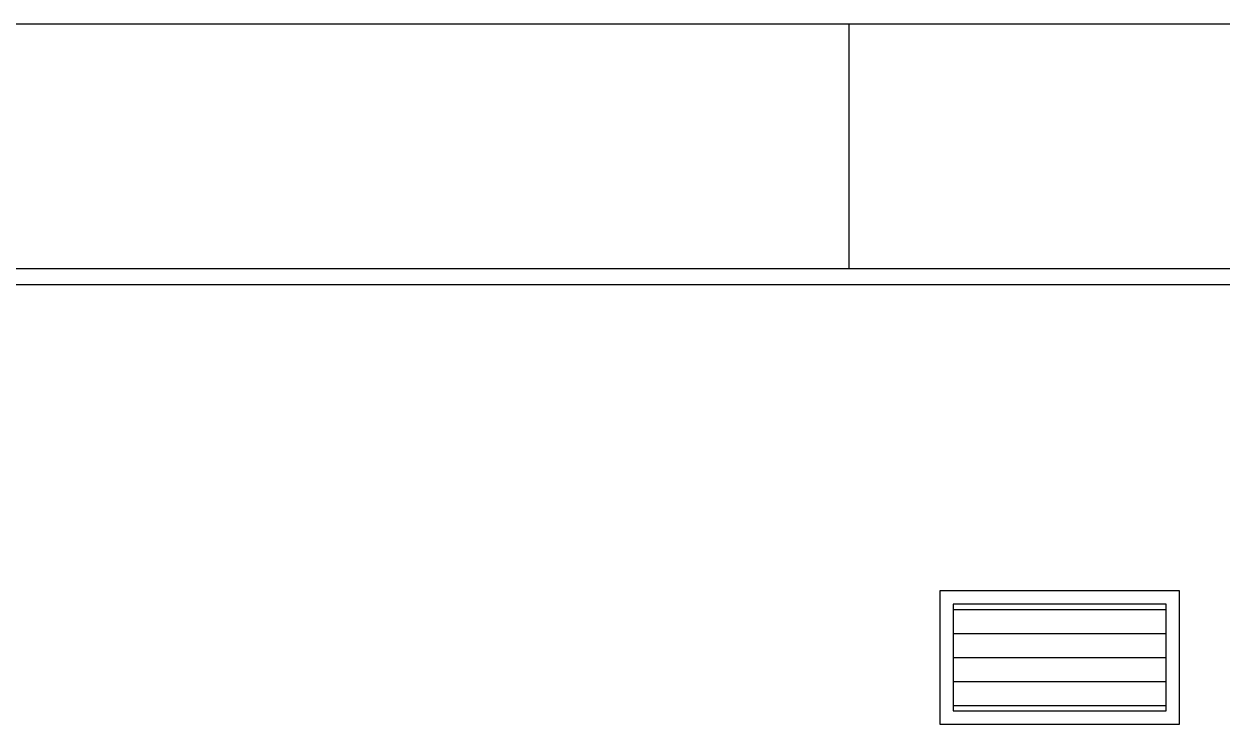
# Model space of a CAD drawing. Extents: x 3792242 to 5145247, y -1546315 to -1031918.
# Drawn here: x 4275623 to 4277873, y -1516469 to -1515154 of the extents above; entities that cross this region are included whole.
import ezdxf

# ---------------------------------------------------------------- set-up
doc = ezdxf.new("R2010")
doc.units = 0
doc.header["$MEASUREMENT"] = 0
doc.layers.add('TENKÁ', color=7, linetype='CONTINUOUS')
doc.layers.add('ZZ-elektro', color=221, linetype='CONTINUOUS')

msp = doc.modelspace()

# ---------------------------------------------------------------- linework, layer by layer
at = {"layer": 'TENKÁ'}
for p, q in [((4307997.714, -1515613.77), (4262097.714, -1515613.77)), ((4307997.714, -1515643.77), (4262097.714, -1515643.77))]:
    msp.add_line(p, q, dxfattribs=at)
at = {"layer": 'TENKÁ', "color": 8}
for p, q in [((4277367.714, -1516253.77), (4277767.714, -1516253.77)), ((4277367.714, -1516253.77), (4277767.714, -1516253.77)), ((4277367.714, -1516298.77), (4277767.714, -1516298.77)), ((4277367.714, -1516298.77), (4277767.714, -1516298.77)), ((4277367.714, -1516343.77), (4277767.714, -1516343.77)), ((4277367.714, -1516343.77), (4277767.714, -1516343.77)), ((4277367.714, -1516388.77), (4277767.714, -1516388.77)), ((4277367.714, -1516388.77), (4277767.714, -1516388.77)), ((4277367.714, -1516433.77), (4277767.714, -1516433.77)), ((4277367.714, -1516433.77), (4277767.714, -1516433.77))]:
    msp.add_line(p, q, dxfattribs=at)
for points in [[(4277792.714, -1516218.77), (4277342.714, -1516218.77), (4277342.714, -1516468.77), (4277792.714, -1516468.77)], [(4277792.714, -1516218.77), (4277342.714, -1516218.77), (4277342.714, -1516468.77), (4277792.714, -1516468.77)], [(4277767.714, -1516243.77), (4277367.714, -1516243.77), (4277367.714, -1516443.77), (4277767.714, -1516443.77)], [(4277767.714, -1516243.77), (4277367.714, -1516243.77), (4277367.714, -1516443.77), (4277767.714, -1516443.77)]]:
    msp.add_lwpolyline(points, close=True, dxfattribs=at)
at = {"layer": 'ZZ-elektro', "color": 253, "lineweight": 30, "ltscale": 10}
for p, q in [((4264887.655, -1515153.77), (4278927.655, -1515153.77)), ((4277172.655, -1515613.77), (4277172.655, -1515153.77)), ((4277172.655, -1515613.77), (4277172.655, -1515153.77))]:
    msp.add_line(p, q, dxfattribs=at)

doc.saveas('drawing.dxf')
